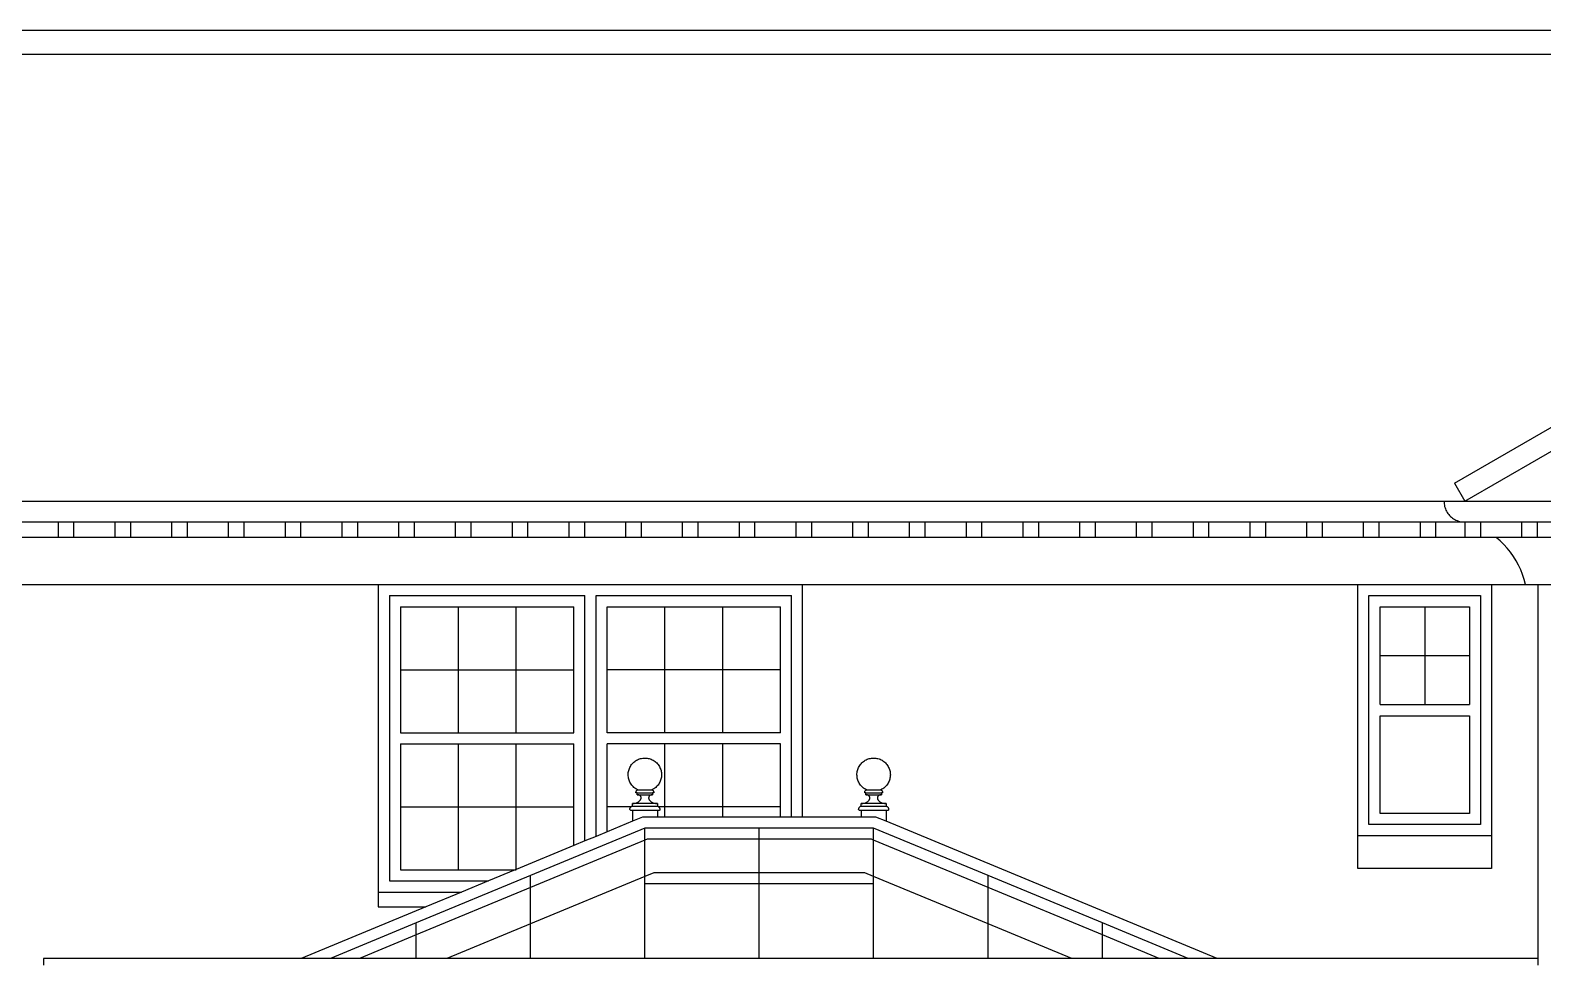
# Model space of a CAD drawing. Extents: x -71730 to 43516, y -8856 to 48457.
# Drawn here: x -818 to 5978, y 6372 to 10558 of the extents above; entities that cross this region are included whole.
import ezdxf

# ---------------------------------------------------------------- set-up
doc = ezdxf.new("R2010")
doc.units = 0
doc.header["$MEASUREMENT"] = 0
doc.layers.get('0').update_dxf_attribs({"linetype": 'CONTINUOUS'})

msp = doc.modelspace()

# ---------------------------------------------------------------- linework, layer by layer
at = {"color": 22}
for p, q in [((-1804.5, 10557.6), (9106.4, 10557.6)), ((-1804.5, 10449.9), (8919.8, 10449.9)), ((5580.8, 8522.1), (8919.8, 10449.9)), ((5627.5, 8441.3), (9012, 10395.4)), ((5580.8, 8522.1), (5627.5, 8441.3)), ((-5283.5, 8441.3), (5534.2, 8441.3)), ((5534.2, 8441.3), (5627.5, 8441.3)), ((5534.2, 8441.3), (5534.3, 8435.4)), ((5534.3, 8435.4), (5534.9, 8429.6)), ((5534.9, 8429.6), (5535.8, 8423.8)), ((5627.5, 8441.3), (9071.6, 8441.3)), ((5535.8, 8423.8), (5537.1, 8418.1)), ((5537.1, 8418.1), (5538.7, 8412.5)), ((5538.7, 8412.5), (5540.7, 8407)), ((5540.7, 8407), (5543, 8401.6)), ((5543, 8401.6), (5545.7, 8396.3)), ((5545.7, 8396.3), (5548.7, 8391.3)), ((5548.7, 8391.3), (5552, 8386.5)), ((5552, 8386.5), (5555.6, 8381.8)), ((5555.6, 8381.8), (5559.5, 8377.4)), ((5559.5, 8377.4), (5563.6, 8373.3)), ((5563.6, 8373.3), (5568, 8369.4)), ((5568, 8369.4), (5572.6, 8365.8)), ((5572.6, 8365.8), (5577.5, 8362.5)), ((5577.5, 8362.5), (5582.5, 8359.5)), ((5582.5, 8359.5), (5587.7, 8356.9)), ((-693.5, 8348), (-878.5, 8348)), ((-693.5, 8348), (-693.5, 8278)), ((-623.5, 8348), (-693.5, 8348)), ((-623.5, 8348), (-623.5, 8278)), ((-438.5, 8348), (-623.5, 8348)), ((-438.5, 8348), (-438.5, 8278)), ((-368.5, 8348), (-438.5, 8348)), ((-368.5, 8348), (-368.5, 8278)), ((-183.5, 8348), (-368.5, 8348)), ((-183.5, 8348), (-183.5, 8278)), ((-113.5, 8348), (-183.5, 8348)), ((-113.5, 8348), (-113.5, 8278)), ((71.5, 8348), (-113.5, 8348)), ((71.5, 8348), (71.5, 8278)), ((141.5, 8348), (71.5, 8348)), ((141.5, 8348), (141.5, 8278)), ((326.5, 8348), (141.5, 8348)), ((326.5, 8348), (326.5, 8278)), ((396.5, 8348), (326.5, 8348)), ((396.5, 8348), (396.5, 8278)), ((581.5, 8348), (396.5, 8348)), ((581.5, 8348), (581.5, 8278)), ((651.5, 8348), (581.5, 8348)), ((651.5, 8348), (651.5, 8278)), ((836.5, 8348), (651.5, 8348)), ((836.5, 8348), (836.5, 8278)), ((906.5, 8348), (836.5, 8348)), ((906.5, 8348), (906.5, 8278)), ((1091.5, 8348), (906.5, 8348)), ((1091.5, 8348), (1091.5, 8278)), ((1161.5, 8348), (1091.5, 8348)), ((1161.5, 8348), (1161.5, 8278)), ((1346.5, 8348), (1161.5, 8348)), ((1346.5, 8348), (1346.5, 8278)), ((1416.5, 8348), (1346.5, 8348)), ((1416.5, 8348), (1416.5, 8278)), ((1601.5, 8348), (1416.5, 8348)), ((1601.5, 8348), (1601.5, 8278)), ((1671.5, 8348), (1601.5, 8348)), ((1671.5, 8348), (1671.5, 8278)), ((1856.5, 8348), (1671.5, 8348)), ((1856.5, 8348), (1856.5, 8278)), ((1926.5, 8348), (1856.5, 8348)), ((1926.5, 8348), (1926.5, 8278)), ((2111.5, 8348), (1926.5, 8348)), ((2111.5, 8348), (2111.5, 8278)), ((2181.5, 8348), (2111.5, 8348)), ((2181.5, 8348), (2181.5, 8278)), ((2366.5, 8348), (2181.5, 8348)), ((2366.5, 8348), (2366.5, 8278)), ((2436.5, 8348), (2366.5, 8348)), ((2436.5, 8348), (2436.5, 8278)), ((2621.5, 8348), (2436.5, 8348)), ((2621.5, 8348), (2621.5, 8278)), ((2691.5, 8348), (2621.5, 8348)), ((2691.5, 8348), (2691.5, 8278)), ((2876.5, 8348), (2691.5, 8348)), ((2876.5, 8348), (2876.5, 8278)), ((2946.5, 8348), (2876.5, 8348)), ((2946.5, 8348), (2946.5, 8278)), ((3131.5, 8348), (2946.5, 8348)), ((3131.5, 8348), (3131.5, 8278)), ((3201.5, 8348), (3131.5, 8348)), ((3201.5, 8348), (3201.5, 8278)), ((3386.5, 8348), (3201.5, 8348)), ((3386.5, 8348), (3386.5, 8278)), ((3456.5, 8348), (3386.5, 8348)), ((3456.5, 8348), (3456.5, 8278)), ((3641.5, 8348), (3456.5, 8348)), ((3641.5, 8348), (3641.5, 8278)), ((3711.5, 8348), (3641.5, 8348)), ((3711.5, 8348), (3711.5, 8278)), ((3896.5, 8348), (3711.5, 8348)), ((3896.5, 8348), (3896.5, 8278)), ((3966.5, 8348), (3896.5, 8348)), ((3966.5, 8348), (3966.5, 8278)), ((4151.5, 8348), (3966.5, 8348)), ((4151.5, 8348), (4151.5, 8278)), ((4221.5, 8348), (4151.5, 8348)), ((4221.5, 8348), (4221.5, 8278)), ((4406.5, 8348), (4221.5, 8348)), ((4406.5, 8348), (4406.5, 8278)), ((4476.5, 8348), (4406.5, 8348)), ((4476.5, 8348), (4476.5, 8278)), ((4661.5, 8348), (4476.5, 8348)), ((4661.5, 8348), (4661.5, 8278)), ((4731.5, 8348), (4661.5, 8348)), ((4731.5, 8348), (4731.5, 8278)), ((4916.5, 8348), (4731.5, 8348)), ((4916.5, 8348), (4916.5, 8278)), ((4986.5, 8348), (4916.5, 8348)), ((4986.5, 8348), (4986.5, 8278)), ((5171.5, 8348), (4986.5, 8348)), ((5171.5, 8348), (5171.5, 8278)), ((5241.5, 8348), (5171.5, 8348)), ((5241.5, 8348), (5241.5, 8278)), ((5426.5, 8348), (5241.5, 8348)), ((5426.5, 8348), (5426.5, 8278)), ((5496.5, 8348), (5426.5, 8348)), ((5496.5, 8348), (5496.5, 8278)), ((5627.5, 8348), (5496.5, 8348)), ((5587.7, 8356.9), (5593.1, 8354.5)), ((5593.1, 8354.5), (5598.6, 8352.6)), ((5598.6, 8352.6), (5604.3, 8350.9)), ((5604.3, 8350.9), (5610, 8349.6)), ((5610, 8349.6), (5615.8, 8348.7)), ((5615.8, 8348.7), (5621.6, 8348.2)), ((5621.6, 8348.2), (5627.5, 8348)), ((5627.5, 8348), (5627.5, 8278)), ((5697.5, 8348), (5627.5, 8348)), ((5697.5, 8348), (5697.5, 8278)), ((5882.5, 8348), (5697.5, 8348)), ((5882.5, 8348), (5882.5, 8278)), ((5952.5, 8348), (5882.5, 8348)), ((5952.5, 8348), (5952.5, 8278)), ((6137.5, 8348), (5952.5, 8348)), ((-693.5, 8278), (-878.5, 8278)), ((-623.5, 8278), (-693.5, 8278)), ((-438.5, 8278), (-623.5, 8278)), ((-368.5, 8278), (-438.5, 8278)), ((-183.5, 8278), (-368.5, 8278)), ((-113.5, 8278), (-183.5, 8278)), ((71.5, 8278), (-113.5, 8278)), ((141.5, 8278), (71.5, 8278)), ((326.5, 8278), (141.5, 8278)), ((396.5, 8278), (326.5, 8278)), ((581.5, 8278), (396.5, 8278)), ((651.5, 8278), (581.5, 8278)), ((836.5, 8278), (651.5, 8278)), ((906.5, 8278), (836.5, 8278)), ((1091.5, 8278), (906.5, 8278)), ((1161.5, 8278), (1091.5, 8278)), ((1346.5, 8278), (1161.5, 8278)), ((1416.5, 8278), (1346.5, 8278)), ((1601.5, 8278), (1416.5, 8278)), ((1671.5, 8278), (1601.5, 8278)), ((1856.5, 8278), (1671.5, 8278)), ((1926.5, 8278), (1856.5, 8278)), ((2111.5, 8278), (1926.5, 8278)), ((2181.5, 8278), (2111.5, 8278)), ((2366.5, 8278), (2181.5, 8278)), ((2436.5, 8278), (2366.5, 8278)), ((2621.5, 8278), (2436.5, 8278)), ((2691.5, 8278), (2621.5, 8278)), ((2876.5, 8278), (2691.5, 8278)), ((2946.5, 8278), (2876.5, 8278)), ((3131.5, 8278), (2946.5, 8278)), ((3201.5, 8278), (3131.5, 8278)), ((3386.5, 8278), (3201.5, 8278)), ((3456.5, 8278), (3386.5, 8278)), ((3641.5, 8278), (3456.5, 8278)), ((3711.5, 8278), (3641.5, 8278)), ((3896.5, 8278), (3711.5, 8278)), ((3966.5, 8278), (3896.5, 8278)), ((4151.5, 8278), (3966.5, 8278)), ((4221.5, 8278), (4151.5, 8278)), ((4406.5, 8278), (4221.5, 8278)), ((4476.5, 8278), (4406.5, 8278)), ((4661.5, 8278), (4476.5, 8278)), ((4731.5, 8278), (4661.5, 8278)), ((4916.5, 8278), (4731.5, 8278)), ((4986.5, 8278), (4916.5, 8278)), ((5171.5, 8278), (4986.5, 8278)), ((5241.5, 8278), (5171.5, 8278)), ((5426.5, 8278), (5241.5, 8278)), ((5496.5, 8278), (5426.5, 8278)), ((5627.5, 8278), (5496.5, 8278)), ((5697.5, 8278), (5627.5, 8278)), ((5768.4, 8278), (5697.5, 8278)), ((5882.5, 8278), (5768.4, 8278)), ((5785.9, 8263.1), (5768.4, 8278)), ((5802.5, 8247.1), (5785.9, 8263.1)), ((5818, 8230.2), (5802.5, 8247.1)), ((5832.5, 8212.3), (5818, 8230.2)), ((5952.5, 8278), (5882.5, 8278)), ((6137.5, 8278), (5952.5, 8278)), ((5845.9, 8193.6), (5832.5, 8212.3)), ((5858.1, 8174.1), (5845.9, 8193.6)), ((5869, 8153.8), (5858.1, 8174.1)), ((5878.7, 8133), (5869, 8153.8)), ((5887.1, 8111.5), (5878.7, 8133)), ((5894.1, 8089.6), (5887.1, 8111.5)), ((5899.8, 8067.4), (5894.1, 8089.6)), ((-1604.2, 8067.4), (745.5, 8067.4)), ((745.5, 8067.4), (2652.4, 8067.4)), ((745.5, 8067.4), (745.5, 6685.4)), ((2652.4, 8067.4), (5147.1, 8067.4)), ((2652.4, 7022.5), (2652.4, 8067.4)), ((5147.1, 6938.4), (5147.1, 8067.4)), ((5147.1, 8067.4), (5748.3, 8067.4)), ((5748.3, 8067.4), (5899.8, 8067.4)), ((5748.3, 8067.4), (5748.3, 6938.4)), ((5899.8, 8067.4), (5955.4, 8067.4)), ((5955.4, 8067.4), (6859.9, 8067.4)), ((5955.4, 8067.4), (5955.4, 6387.2)), ((795.5, 8017.4), (795.5, 6735.4)), ((795.5, 8017.4), (1673.9, 8017.4)), ((845.5, 7967.4), (1105, 7967.4)), ((845.5, 7967.4), (845.5, 7684.4)), ((1105, 7967.4), (1364.5, 7967.4)), ((1105, 7967.4), (1105, 7684.4)), ((1364.5, 7684.4), (1364.5, 7967.4)), ((1364.5, 7967.4), (1623.9, 7967.4)), ((1623.9, 7684.4), (1623.9, 7967.4)), ((1673.9, 6915), (1673.9, 8017.4)), ((1723.9, 6935.7), (1723.9, 8017.4)), ((1723.9, 8017.4), (2602.4, 8017.4)), ((1773.9, 7684.4), (1773.9, 7967.4)), ((1773.9, 7967.4), (2033.4, 7967.4)), ((2033.4, 7967.4), (2292.9, 7967.4)), ((2033.4, 7684.4), (2033.4, 7967.4)), ((2292.9, 7967.4), (2552.4, 7967.4)), ((2292.9, 7967.4), (2292.9, 7684.4)), ((2552.4, 7684.4), (2552.4, 7967.4)), ((2602.4, 7022.5), (2602.4, 8017.4)), ((5197.1, 8017.4), (5698.3, 8017.4)), ((5197.1, 6988.4), (5197.1, 8017.4)), ((5247.1, 7747.6), (5247.1, 7967.4)), ((5247.1, 7967.4), (5447.7, 7967.4)), ((5447.7, 7967.4), (5648.3, 7967.4)), ((5447.7, 7967.4), (5447.7, 7747.6)), ((5648.3, 7967.4), (5648.3, 7747.6)), ((5698.3, 8017.4), (5698.3, 6988.4)), ((845.5, 7684.4), (845.5, 7401.4)), ((845.5, 7684.4), (1105, 7684.4)), ((1105, 7684.4), (1364.5, 7684.4)), ((1105, 7684.4), (1105, 7401.4)), ((1364.5, 7684.4), (1623.9, 7684.4)), ((1364.5, 7401.4), (1364.5, 7684.4)), ((1623.9, 7401.4), (1623.9, 7684.4)), ((2033.4, 7684.4), (1773.9, 7684.4)), ((1773.9, 7401.4), (1773.9, 7684.4)), ((2292.9, 7684.4), (2033.4, 7684.4)), ((2033.4, 7401.4), (2033.4, 7684.4)), ((2292.9, 7684.4), (2292.9, 7401.4)), ((2552.4, 7684.4), (2292.9, 7684.4)), ((2552.4, 7401.4), (2552.4, 7684.4)), ((5247.1, 7747.6), (5447.7, 7747.6)), ((5247.1, 7527.9), (5247.1, 7747.6)), ((5447.7, 7747.6), (5648.3, 7747.6)), ((5447.7, 7747.6), (5447.7, 7527.9)), ((5648.3, 7747.6), (5648.3, 7527.9)), ((5247.1, 7527.9), (5447.7, 7527.9)), ((5247.1, 7477.9), (5648.3, 7477.9)), ((5247.1, 7038.4), (5247.1, 7477.9)), ((5447.7, 7527.9), (5648.3, 7527.9)), ((5648.3, 7477.9), (5648.3, 7038.4)), ((845.5, 7401.4), (1105, 7401.4)), ((845.5, 7351.4), (1105, 7351.4)), ((845.5, 7351.4), (845.5, 7068.4)), ((1105, 7401.4), (1364.5, 7401.4)), ((1105, 7351.4), (1364.5, 7351.4)), ((1105, 7351.4), (1105, 7068.4)), ((1364.5, 7401.4), (1623.9, 7401.4)), ((1364.5, 7068.4), (1364.5, 7351.4)), ((1364.5, 7351.4), (1623.9, 7351.4)), ((1623.9, 7068.4), (1623.9, 7351.4)), ((2033.4, 7401.4), (1773.9, 7401.4)), ((1773.9, 7068.4), (1773.9, 7351.4)), ((2033.4, 7351.4), (1773.9, 7351.4)), ((2292.9, 7401.4), (2033.4, 7401.4)), ((2292.9, 7351.4), (2033.4, 7351.4)), ((2033.4, 7068.4), (2033.4, 7351.4)), ((2552.4, 7401.4), (2292.9, 7401.4)), ((2292.9, 7351.4), (2292.9, 7068.4)), ((2552.4, 7351.4), (2292.9, 7351.4)), ((2552.4, 7068.4), (2552.4, 7351.4)), ((2005.4, 7170.4), (2002.5, 7166.4)), ((845.5, 7068.4), (845.5, 6785.4)), ((845.5, 7068.4), (1105, 7068.4)), ((1105, 7068.4), (1364.5, 7068.4)), ((1105, 7068.4), (1105, 6785.4)), ((1364.5, 6786.8), (1364.5, 7068.4)), ((1364.5, 7068.4), (1623.9, 7068.4)), ((1623.9, 6894.3), (1623.9, 7068.4)), ((1773.9, 6956.4), (1773.9, 7068.4)), ((1881.4, 7068.4), (1773.9, 7068.4)), ((2033.4, 7068.4), (2005.3, 7068.4)), ((2292.9, 7068.4), (2033.4, 7068.4)), ((2033.4, 7022.5), (2033.4, 7068.4)), ((2292.9, 7068.4), (2292.9, 7022.5)), ((2552.4, 7068.4), (2292.9, 7068.4)), ((2552.4, 7022.5), (2552.4, 7068.4)), ((5648.3, 7038.4), (5247.1, 7038.4)), ((5147.1, 6791.7), (5147.1, 6938.4)), ((5748.3, 6938.4), (5147.1, 6938.4)), ((5698.3, 6988.4), (5197.1, 6988.4)), ((5748.3, 6938.4), (5748.3, 6791.7)), ((795.5, 6735.4), (1240.5, 6735.4)), ((845.5, 6785.4), (1105, 6785.4)), ((1105, 6785.4), (1361.2, 6785.4)), ((5748.3, 6791.7), (5147.1, 6791.7)), ((745.5, 6685.4), (745.5, 6618.8)), ((745.5, 6685.4), (1119.8, 6685.4))]:
    msp.add_line(p, q, dxfattribs=at)
at = {"color": 95}
for p, q in [((1893.8, 7268.8), (1897.6, 7271.9)), ((1897.6, 7271.9), (1901.6, 7274.8)), ((1901.6, 7274.8), (1905.7, 7277.4)), ((1905.7, 7277.4), (1910.1, 7279.7)), ((1910.1, 7279.7), (1914.6, 7281.8)), ((1914.6, 7281.8), (1919.2, 7283.5)), ((1919.2, 7283.5), (1923.9, 7284.9)), ((1923.9, 7284.9), (1928.7, 7286.1)), ((1928.7, 7286.1), (1933.5, 7286.9)), ((1933.5, 7286.9), (1938.4, 7287.4)), ((1938.4, 7287.4), (1943.4, 7287.5)), ((1943.4, 7287.5), (1948.3, 7287.4)), ((1948.3, 7287.4), (1953.2, 7286.9)), ((1953.2, 7286.9), (1958.1, 7286.1)), ((1958.1, 7286.1), (1962.9, 7284.9)), ((1962.9, 7284.9), (1967.6, 7283.5)), ((1967.6, 7283.5), (1972.2, 7281.8)), ((1972.2, 7281.8), (1976.7, 7279.7)), ((1976.7, 7279.7), (1981, 7277.4)), ((1981, 7277.4), (1985.2, 7274.8)), ((1985.2, 7274.8), (1989.2, 7271.9)), ((1989.2, 7271.9), (1993, 7268.8)), ((2921.8, 7268.8), (2925.6, 7271.9)), ((2925.6, 7271.9), (2929.6, 7274.8)), ((2929.6, 7274.8), (2933.7, 7277.4)), ((2933.7, 7277.4), (2938.1, 7279.7)), ((2938.1, 7279.7), (2942.6, 7281.8)), ((2942.6, 7281.8), (2947.2, 7283.5)), ((2947.2, 7283.5), (2951.9, 7284.9)), ((2951.9, 7284.9), (2956.7, 7286.1)), ((2956.7, 7286.1), (2961.5, 7286.9)), ((2961.5, 7286.9), (2966.4, 7287.4)), ((2966.4, 7287.4), (2971.4, 7287.5)), ((2971.4, 7287.5), (2976.3, 7287.4)), ((2976.3, 7287.4), (2981.2, 7286.9)), ((2981.2, 7286.9), (2986.1, 7286.1)), ((2986.1, 7286.1), (2990.9, 7284.9)), ((2990.9, 7284.9), (2995.6, 7283.5)), ((2995.6, 7283.5), (3000.2, 7281.8)), ((3000.2, 7281.8), (3004.7, 7279.7)), ((3004.7, 7279.7), (3009, 7277.4)), ((3009, 7277.4), (3013.2, 7274.8)), ((3013.2, 7274.8), (3017.2, 7271.9)), ((3017.2, 7271.9), (3021, 7268.8)), ((1868.4, 7212.1), (1868.5, 7217)), ((1868.6, 7207.2), (1868.4, 7212.1)), ((1868.5, 7217), (1869, 7221.9)), ((1869.1, 7202.3), (1868.6, 7207.2)), ((1869, 7221.9), (1869.7, 7226.8)), ((1869.7, 7226.8), (1870.8, 7231.6)), ((1870.8, 7231.6), (1872.2, 7236.3)), ((1872.2, 7236.3), (1874, 7240.9)), ((1874, 7240.9), (1876, 7245.4)), ((1876, 7245.4), (1878.3, 7249.8)), ((1878.3, 7249.8), (1880.9, 7254)), ((1880.9, 7254), (1883.7, 7258)), ((1883.7, 7258), (1886.8, 7261.8)), ((1886.8, 7261.8), (1890.2, 7265.4)), ((1890.2, 7265.4), (1893.8, 7268.8)), ((1993, 7268.8), (1996.6, 7265.4)), ((1996.6, 7265.4), (1999.9, 7261.8)), ((1999.9, 7261.8), (2003, 7258)), ((2003, 7258), (2005.9, 7254)), ((2005.9, 7254), (2008.5, 7249.8)), ((2008.5, 7249.8), (2010.8, 7245.4)), ((2010.8, 7245.4), (2012.8, 7240.9)), ((2012.8, 7240.9), (2014.5, 7236.3)), ((2014.5, 7236.3), (2015.9, 7231.6)), ((2015.9, 7231.6), (2017, 7226.8)), ((2017, 7226.8), (2017.8, 7221.9)), ((2018.2, 7207.2), (2017.7, 7202.3)), ((2017.8, 7221.9), (2018.2, 7217)), ((2018.2, 7217), (2018.4, 7212.1)), ((2018.4, 7212.1), (2018.2, 7207.2)), ((2896.4, 7212.1), (2896.5, 7217)), ((2896.6, 7207.2), (2896.4, 7212.1)), ((2896.5, 7217), (2897, 7221.9)), ((2897.1, 7202.3), (2896.6, 7207.2)), ((2897, 7221.9), (2897.7, 7226.8)), ((2897.7, 7226.8), (2898.8, 7231.6)), ((2898.8, 7231.6), (2900.2, 7236.3)), ((2900.2, 7236.3), (2902, 7240.9)), ((2902, 7240.9), (2904, 7245.4)), ((2904, 7245.4), (2906.3, 7249.8)), ((2906.3, 7249.8), (2908.9, 7254)), ((2908.9, 7254), (2911.7, 7258)), ((2911.7, 7258), (2914.8, 7261.8)), ((2914.8, 7261.8), (2918.2, 7265.4)), ((2918.2, 7265.4), (2921.8, 7268.8)), ((3021, 7268.8), (3024.6, 7265.4)), ((3024.6, 7265.4), (3027.9, 7261.8)), ((3027.9, 7261.8), (3031, 7258)), ((3031, 7258), (3033.9, 7254)), ((3033.9, 7254), (3036.5, 7249.8)), ((3036.5, 7249.8), (3038.8, 7245.4)), ((3038.8, 7245.4), (3040.8, 7240.9)), ((3040.8, 7240.9), (3042.5, 7236.3)), ((3042.5, 7236.3), (3043.9, 7231.6)), ((3043.9, 7231.6), (3045, 7226.8)), ((3045, 7226.8), (3045.8, 7221.9)), ((3046.2, 7207.2), (3045.7, 7202.3)), ((3045.8, 7221.9), (3046.2, 7217)), ((3046.2, 7217), (3046.4, 7212.1)), ((3046.4, 7212.1), (3046.2, 7207.2)), ((1869.9, 7197.4), (1869.1, 7202.3)), ((1871.1, 7192.6), (1869.9, 7197.4)), ((1872.5, 7187.9), (1871.1, 7192.6)), ((1874.3, 7183.3), (1872.5, 7187.9)), ((1876.4, 7178.8), (1874.3, 7183.3)), ((1878.7, 7174.5), (1876.4, 7178.8)), ((1881.3, 7170.4), (1878.7, 7174.5)), ((1884.2, 7166.4), (1881.3, 7170.4)), ((1887.4, 7162.6), (1884.2, 7166.4)), ((1890.8, 7159), (1887.4, 7162.6)), ((1894.4, 7155.7), (1890.8, 7159)), ((1898.3, 7152.6), (1894.4, 7155.7)), ((1902.3, 7149.8), (1898.3, 7152.6)), ((1906.5, 7147.2), (1902.3, 7149.8)), ((1903.6, 7135.2), (1903.8, 7136.2)), ((1903.8, 7136.2), (1904.1, 7137.1)), ((1904.1, 7137.1), (1904.5, 7138)), ((1904.5, 7138), (1904.9, 7138.8)), ((1904.9, 7138.8), (1905.4, 7139.7)), ((1905.4, 7139.7), (1905.9, 7140.5)), ((1905.9, 7140.5), (1906.5, 7141.3)), ((1910.9, 7144.9), (1906.5, 7147.2)), ((1906.5, 7141.3), (1907.1, 7142)), ((1907.1, 7142), (1907.8, 7142.7)), ((1907.8, 7142.7), (1908.5, 7143.3)), ((1908.5, 7143.3), (1909.2, 7143.9)), ((1909.2, 7143.9), (1910, 7144.4)), ((1910, 7144.4), (1910.9, 7144.9)), ((1910.9, 7144.9), (1975.9, 7144.9)), ((1980.2, 7147.2), (1975.9, 7144.9)), ((1975.9, 7144.9), (1976.7, 7144.4)), ((1976.7, 7144.4), (1977.5, 7143.9)), ((1977.5, 7143.9), (1978.3, 7143.3)), ((1978.3, 7143.3), (1979, 7142.7)), ((1979, 7142.7), (1979.7, 7142)), ((1979.7, 7142), (1980.3, 7141.3)), ((1984.4, 7149.8), (1980.2, 7147.2)), ((1980.3, 7141.3), (1980.9, 7140.5)), ((1980.9, 7140.5), (1981.4, 7139.7)), ((1981.4, 7139.7), (1981.8, 7138.8)), ((1981.8, 7138.8), (1982.3, 7138)), ((1982.3, 7138), (1982.6, 7137.1)), ((1982.6, 7137.1), (1982.9, 7136.2)), ((1982.9, 7136.2), (1983.1, 7135.2)), ((1988.5, 7152.6), (1984.4, 7149.8)), ((1992.3, 7155.7), (1988.5, 7152.6)), ((1995.9, 7159), (1992.3, 7155.7)), ((1999.3, 7162.6), (1995.9, 7159)), ((2002.5, 7166.4), (1999.3, 7162.6)), ((2008, 7174.5), (2005.4, 7170.4)), ((2010.4, 7178.8), (2008, 7174.5)), ((2012.4, 7183.3), (2010.4, 7178.8)), ((2014.2, 7187.9), (2012.4, 7183.3)), ((2015.7, 7192.6), (2014.2, 7187.9)), ((2016.8, 7197.4), (2015.7, 7192.6)), ((2017.7, 7202.3), (2016.8, 7197.4)), ((2897.9, 7197.4), (2897.1, 7202.3)), ((2899.1, 7192.6), (2897.9, 7197.4)), ((2900.5, 7187.9), (2899.1, 7192.6)), ((2902.3, 7183.3), (2900.5, 7187.9)), ((2904.4, 7178.8), (2902.3, 7183.3)), ((2906.7, 7174.5), (2904.4, 7178.8)), ((2909.3, 7170.4), (2906.7, 7174.5)), ((2912.2, 7166.4), (2909.3, 7170.4)), ((2915.4, 7162.6), (2912.2, 7166.4)), ((2918.8, 7159), (2915.4, 7162.6)), ((2922.4, 7155.7), (2918.8, 7159)), ((2926.3, 7152.6), (2922.4, 7155.7)), ((2930.3, 7149.8), (2926.3, 7152.6)), ((2934.5, 7147.2), (2930.3, 7149.8)), ((2931.6, 7135.2), (2931.8, 7136.2)), ((2931.8, 7136.2), (2932.1, 7137.1)), ((2932.1, 7137.1), (2932.5, 7138)), ((2932.5, 7138), (2932.9, 7138.8)), ((2932.9, 7138.8), (2933.4, 7139.7)), ((2933.4, 7139.7), (2933.9, 7140.5)), ((2933.9, 7140.5), (2934.5, 7141.3)), ((2938.9, 7144.9), (2934.5, 7147.2)), ((2934.5, 7141.3), (2935.1, 7142)), ((2935.1, 7142), (2935.8, 7142.7)), ((2935.8, 7142.7), (2936.5, 7143.3)), ((2936.5, 7143.3), (2937.2, 7143.9)), ((2937.2, 7143.9), (2938, 7144.4)), ((2938, 7144.4), (2938.9, 7144.9)), ((2938.9, 7144.9), (3003.9, 7144.9)), ((3008.2, 7147.2), (3003.9, 7144.9)), ((3003.9, 7144.9), (3004.7, 7144.4)), ((3004.7, 7144.4), (3005.5, 7143.9)), ((3005.5, 7143.9), (3006.3, 7143.3)), ((3006.3, 7143.3), (3007, 7142.7)), ((3007, 7142.7), (3007.7, 7142)), ((3007.7, 7142), (3008.3, 7141.3)), ((3012.4, 7149.8), (3008.2, 7147.2)), ((3008.3, 7141.3), (3008.9, 7140.5)), ((3008.9, 7140.5), (3009.4, 7139.7)), ((3009.4, 7139.7), (3009.8, 7138.8)), ((3009.8, 7138.8), (3010.3, 7138)), ((3010.3, 7138), (3010.6, 7137.1)), ((3010.6, 7137.1), (3010.9, 7136.2)), ((3010.9, 7136.2), (3011.1, 7135.2)), ((3016.5, 7152.6), (3012.4, 7149.8)), ((3020.3, 7155.7), (3016.5, 7152.6)), ((3023.9, 7159), (3020.3, 7155.7)), ((3027.3, 7162.6), (3023.9, 7159)), ((3030.5, 7166.4), (3027.3, 7162.6)), ((3033.4, 7170.4), (3030.5, 7166.4)), ((3036, 7174.5), (3033.4, 7170.4)), ((3038.4, 7178.8), (3036, 7174.5)), ((3040.4, 7183.3), (3038.4, 7178.8)), ((3042.2, 7187.9), (3040.4, 7183.3)), ((3043.7, 7192.6), (3042.2, 7187.9)), ((3044.8, 7197.4), (3043.7, 7192.6)), ((3045.7, 7202.3), (3044.8, 7197.4)), ((1880.8, 7067.9), (1881.4, 7068.4)), ((1881.4, 7068.4), (1881.6, 7068.6)), ((1881.6, 7068.6), (1882.5, 7069.3)), ((1882.5, 7069.3), (1883.4, 7070)), ((1883.4, 7070), (1884.3, 7070.6)), ((1884.3, 7070.6), (1885.3, 7071.1)), ((1885.3, 7071.1), (1886.3, 7071.5)), ((1886.3, 7071.5), (1887.4, 7071.9)), ((1887.4, 7082.9), (1891.3, 7083.1)), ((1999.4, 7082.9), (1887.4, 7082.9)), ((1887.4, 7071.9), (1887.4, 7082.9)), ((1887.4, 7071.9), (1999.4, 7071.9)), ((1891.3, 7083.1), (1895.2, 7083.5)), ((1895.2, 7083.5), (1899.1, 7084.1)), ((1899.1, 7084.1), (1902.9, 7085)), ((1902.9, 7085), (1906.1, 7086)), ((1903.3, 7133.3), (1903.4, 7134.3)), ((1903.3, 7132.4), (1903.3, 7133.3)), ((1903.3, 7131.4), (1903.3, 7132.4)), ((1903.8, 7130.9), (1903.3, 7131.4)), ((1903.4, 7134.3), (1903.6, 7135.2)), ((1908.9, 7130.9), (1903.8, 7130.9)), ((1906.1, 7086), (1909.1, 7087.3)), ((1908.9, 7130.9), (1977.9, 7130.9)), ((1908.9, 7122.9), (1908.9, 7130.9)), ((1908.9, 7122.9), (1977.9, 7122.9)), ((1910.6, 7122.9), (1908.9, 7122.9)), ((1909.1, 7087.3), (1912.1, 7088.8)), ((1912.3, 7122.6), (1910.6, 7122.9)), ((1912.1, 7088.8), (1914.9, 7090.5)), ((1914.1, 7122.3), (1912.3, 7122.6)), ((1915.7, 7121.8), (1914.1, 7122.3)), ((1914.9, 7090.5), (1916.7, 7091.8)), ((1916.9, 7121.4), (1915.7, 7121.8)), ((1916.7, 7091.8), (1918.3, 7093.1)), ((1918.1, 7120.9), (1916.9, 7121.4)), ((1919.2, 7120.3), (1918.1, 7120.9)), ((1918.3, 7093.1), (1919.8, 7094.6)), ((1920.2, 7119.6), (1919.2, 7120.3)), ((1919.8, 7094.6), (1921.2, 7096.2)), ((1921.2, 7118.8), (1920.2, 7119.6)), ((1922, 7118.2), (1921.2, 7118.8)), ((1921.2, 7096.2), (1922.5, 7097.8)), ((1922.7, 7117.4), (1922, 7118.2)), ((1922.5, 7097.8), (1923.7, 7099.6)), ((1923.4, 7116.7), (1922.7, 7117.4)), ((1924, 7115.9), (1923.4, 7116.7)), ((1923.7, 7099.6), (1924.3, 7100.6)), ((1924.6, 7115), (1924, 7115.9)), ((1924.3, 7100.6), (1924.9, 7101.8)), ((1925.1, 7114.1), (1924.6, 7115)), ((1924.9, 7101.8), (1925.3, 7102.9)), ((1925.4, 7113.4), (1925.1, 7114.1)), ((1925.3, 7102.9), (1925.7, 7104.1)), ((1925.7, 7112.7), (1925.4, 7113.4)), ((1926, 7112), (1925.7, 7112.7)), ((1925.7, 7104.1), (1926, 7105.3)), ((1926.1, 7111.2), (1926, 7112)), ((1926, 7105.3), (1926.2, 7106.5)), ((1926.3, 7110.5), (1926.1, 7111.2)), ((1926.2, 7106.5), (1926.3, 7107.7)), ((1926.3, 7109.7), (1926.3, 7110.5)), ((1926.4, 7108.9), (1926.3, 7109.7)), ((1926.3, 7107.7), (1926.4, 7108.9)), ((1960.5, 7110.5), (1960.4, 7109.7)), ((1960.4, 7109.7), (1960.4, 7108.9)), ((1960.4, 7108.9), (1960.4, 7107.7)), ((1960.4, 7107.7), (1960.5, 7106.5)), ((1960.6, 7111.2), (1960.5, 7110.5)), ((1960.5, 7106.5), (1960.8, 7105.3)), ((1960.8, 7112), (1960.6, 7111.2)), ((1961, 7112.7), (1960.8, 7112)), ((1960.8, 7105.3), (1961, 7104.1)), ((1961.3, 7113.4), (1961, 7112.7)), ((1961, 7104.1), (1961.4, 7102.9)), ((1961.6, 7114.1), (1961.3, 7113.4)), ((1961.4, 7102.9), (1961.9, 7101.8)), ((1962.1, 7115), (1961.6, 7114.1)), ((1961.9, 7101.8), (1962.4, 7100.6)), ((1962.7, 7115.9), (1962.1, 7115)), ((1962.4, 7100.6), (1963, 7099.6)), ((1963.3, 7116.7), (1962.7, 7115.9)), ((1963, 7099.6), (1964.2, 7097.8)), ((1964, 7117.4), (1963.3, 7116.7)), ((1964.7, 7118.2), (1964, 7117.4)), ((1964.2, 7097.8), (1965.5, 7096.2)), ((1965.5, 7118.8), (1964.7, 7118.2)), ((1966.5, 7119.6), (1965.5, 7118.8)), ((1965.5, 7096.2), (1966.9, 7094.6)), ((1967.6, 7120.3), (1966.5, 7119.6)), ((1966.9, 7094.6), (1968.5, 7093.1)), ((1968.7, 7120.9), (1967.6, 7120.3)), ((1968.5, 7093.1), (1970.1, 7091.8)), ((1969.8, 7121.4), (1968.7, 7120.9)), ((1971, 7121.8), (1969.8, 7121.4)), ((1970.1, 7091.8), (1971.8, 7090.5)), ((1972.7, 7122.3), (1971, 7121.8)), ((1971.8, 7090.5), (1974.6, 7088.8)), ((1974.4, 7122.6), (1972.7, 7122.3)), ((1976.1, 7122.9), (1974.4, 7122.6)), ((1974.6, 7088.8), (1977.6, 7087.3)), ((1977.9, 7122.9), (1976.1, 7122.9)), ((1977.6, 7087.3), (1980.7, 7086)), ((1982.9, 7130.9), (1977.9, 7130.9)), ((1977.9, 7130.9), (1977.9, 7122.9)), ((1980.7, 7086), (1983.9, 7085)), ((1983.4, 7131.4), (1982.9, 7130.9)), ((1983.1, 7135.2), (1983.3, 7134.3)), ((1983.3, 7134.3), (1983.4, 7133.3)), ((1983.4, 7133.3), (1983.4, 7132.4)), ((1983.4, 7132.4), (1983.4, 7131.4)), ((1983.9, 7085), (1987.7, 7084.1)), ((1987.7, 7084.1), (1991.5, 7083.5)), ((1991.5, 7083.5), (1995.4, 7083.1)), ((1995.4, 7083.1), (1999.4, 7082.9)), ((1999.4, 7082.9), (1999.4, 7071.9)), ((1999.4, 7071.9), (2000.4, 7071.5)), ((2000.4, 7071.5), (2001.4, 7071.1)), ((2001.4, 7071.1), (2002.4, 7070.6)), ((2002.4, 7070.6), (2003.3, 7070)), ((2003.3, 7070), (2004.2, 7069.3)), ((2004.2, 7069.3), (2005.1, 7068.6)), ((2005.1, 7068.6), (2005.3, 7068.4)), ((2005.3, 7068.4), (2005.9, 7067.9)), ((2908.8, 7067.9), (2909.6, 7068.6)), ((2909.6, 7068.6), (2910.5, 7069.3)), ((2910.5, 7069.3), (2911.4, 7070)), ((2911.4, 7070), (2912.3, 7070.6)), ((2912.3, 7070.6), (2913.3, 7071.1)), ((2913.3, 7071.1), (2914.3, 7071.5)), ((2914.3, 7071.5), (2915.4, 7071.9)), ((2915.4, 7082.9), (2919.3, 7083.1)), ((2915.4, 7071.9), (2915.4, 7082.9)), ((3027.4, 7082.9), (2915.4, 7082.9)), ((2915.4, 7071.9), (3027.4, 7071.9)), ((2919.3, 7083.1), (2923.2, 7083.5)), ((2923.2, 7083.5), (2927.1, 7084.1)), ((2927.1, 7084.1), (2930.9, 7085)), ((2930.9, 7085), (2934.1, 7086)), ((2931.3, 7133.3), (2931.4, 7134.3)), ((2931.3, 7132.4), (2931.3, 7133.3)), ((2931.3, 7131.4), (2931.3, 7132.4)), ((2931.8, 7130.9), (2931.3, 7131.4)), ((2931.4, 7134.3), (2931.6, 7135.2)), ((2936.9, 7130.9), (2931.8, 7130.9)), ((2934.1, 7086), (2937.1, 7087.3)), ((2936.9, 7122.9), (2936.9, 7130.9)), ((2936.9, 7130.9), (3005.9, 7130.9)), ((2936.9, 7122.9), (3005.9, 7122.9)), ((2938.6, 7122.9), (2936.9, 7122.9)), ((2937.1, 7087.3), (2940.1, 7088.8)), ((2940.3, 7122.6), (2938.6, 7122.9)), ((2940.1, 7088.8), (2942.9, 7090.5)), ((2942.1, 7122.3), (2940.3, 7122.6)), ((2943.7, 7121.8), (2942.1, 7122.3)), ((2942.9, 7090.5), (2944.7, 7091.8)), ((2944.9, 7121.4), (2943.7, 7121.8)), ((2944.7, 7091.8), (2946.3, 7093.1)), ((2946.1, 7120.9), (2944.9, 7121.4)), ((2947.2, 7120.3), (2946.1, 7120.9)), ((2946.3, 7093.1), (2947.8, 7094.6)), ((2948.2, 7119.6), (2947.2, 7120.3)), ((2947.8, 7094.6), (2949.2, 7096.2)), ((2949.2, 7118.8), (2948.2, 7119.6)), ((2950, 7118.2), (2949.2, 7118.8)), ((2949.2, 7096.2), (2950.5, 7097.8)), ((2950.7, 7117.4), (2950, 7118.2)), ((2950.5, 7097.8), (2951.7, 7099.6)), ((2951.4, 7116.7), (2950.7, 7117.4)), ((2952, 7115.9), (2951.4, 7116.7)), ((2951.7, 7099.6), (2952.3, 7100.6)), ((2952.6, 7115), (2952, 7115.9)), ((2952.3, 7100.6), (2952.9, 7101.8)), ((2953.1, 7114.1), (2952.6, 7115)), ((2952.9, 7101.8), (2953.3, 7102.9)), ((2953.4, 7113.4), (2953.1, 7114.1)), ((2953.3, 7102.9), (2953.7, 7104.1)), ((2953.7, 7112.7), (2953.4, 7113.4)), ((2954, 7112), (2953.7, 7112.7)), ((2953.7, 7104.1), (2954, 7105.3)), ((2954.1, 7111.2), (2954, 7112)), ((2954, 7105.3), (2954.2, 7106.5)), ((2954.3, 7110.5), (2954.1, 7111.2)), ((2954.2, 7106.5), (2954.3, 7107.7)), ((2954.3, 7109.7), (2954.3, 7110.5)), ((2954.4, 7108.9), (2954.3, 7109.7)), ((2954.3, 7107.7), (2954.4, 7108.9)), ((2988.5, 7110.5), (2988.4, 7109.7)), ((2988.4, 7109.7), (2988.4, 7108.9)), ((2988.4, 7108.9), (2988.4, 7107.7)), ((2988.4, 7107.7), (2988.5, 7106.5)), ((2988.6, 7111.2), (2988.5, 7110.5)), ((2988.5, 7106.5), (2988.8, 7105.3)), ((2988.8, 7112), (2988.6, 7111.2)), ((2989, 7112.7), (2988.8, 7112)), ((2988.8, 7105.3), (2989, 7104.1)), ((2989.3, 7113.4), (2989, 7112.7)), ((2989, 7104.1), (2989.4, 7102.9)), ((2989.6, 7114.1), (2989.3, 7113.4)), ((2989.4, 7102.9), (2989.9, 7101.8)), ((2990.1, 7115), (2989.6, 7114.1)), ((2989.9, 7101.8), (2990.4, 7100.6)), ((2990.7, 7115.9), (2990.1, 7115)), ((2990.4, 7100.6), (2991, 7099.6)), ((2991.3, 7116.7), (2990.7, 7115.9)), ((2991, 7099.6), (2992.2, 7097.8)), ((2992, 7117.4), (2991.3, 7116.7)), ((2992.7, 7118.2), (2992, 7117.4)), ((2992.2, 7097.8), (2993.5, 7096.2)), ((2993.5, 7118.8), (2992.7, 7118.2)), ((2994.5, 7119.6), (2993.5, 7118.8)), ((2993.5, 7096.2), (2994.9, 7094.6)), ((2995.6, 7120.3), (2994.5, 7119.6)), ((2994.9, 7094.6), (2996.5, 7093.1)), ((2996.7, 7120.9), (2995.6, 7120.3)), ((2996.5, 7093.1), (2998.1, 7091.8)), ((2997.8, 7121.4), (2996.7, 7120.9)), ((2999, 7121.8), (2997.8, 7121.4)), ((2998.1, 7091.8), (2999.8, 7090.5)), ((3000.7, 7122.3), (2999, 7121.8)), ((2999.8, 7090.5), (3002.6, 7088.8)), ((3002.4, 7122.6), (3000.7, 7122.3)), ((3004.1, 7122.9), (3002.4, 7122.6)), ((3002.6, 7088.8), (3005.6, 7087.3)), ((3005.9, 7122.9), (3004.1, 7122.9)), ((3005.6, 7087.3), (3008.7, 7086)), ((3005.9, 7130.9), (3005.9, 7122.9)), ((3010.9, 7130.9), (3005.9, 7130.9)), ((3008.7, 7086), (3011.9, 7085)), ((3011.4, 7131.4), (3010.9, 7130.9)), ((3011.1, 7135.2), (3011.3, 7134.3)), ((3011.3, 7134.3), (3011.4, 7133.3)), ((3011.4, 7133.3), (3011.4, 7132.4)), ((3011.4, 7132.4), (3011.4, 7131.4)), ((3011.9, 7085), (3015.7, 7084.1)), ((3015.7, 7084.1), (3019.5, 7083.5)), ((3019.5, 7083.5), (3023.4, 7083.1)), ((3023.4, 7083.1), (3027.4, 7082.9)), ((3027.4, 7082.9), (3027.4, 7071.9)), ((3027.4, 7071.9), (3028.4, 7071.5)), ((3028.4, 7071.5), (3029.4, 7071.1)), ((3029.4, 7071.1), (3030.4, 7070.6)), ((3030.4, 7070.6), (3031.3, 7070)), ((3031.3, 7070), (3032.2, 7069.3)), ((3032.2, 7069.3), (3033.1, 7068.6)), ((3033.1, 7068.6), (3033.9, 7067.9)), ((1887.4, 7003.4), (1773.9, 6956.4)), ((1875.9, 7057), (1876, 7058.1)), ((1875.9, 7055.9), (1875.9, 7057)), ((1879.9, 7051.9), (1875.9, 7055.9)), ((1876, 7058.1), (1876.2, 7059.2)), ((1876.2, 7059.2), (1876.4, 7060.3)), ((1876.4, 7060.3), (1876.8, 7061.4)), ((1876.8, 7061.4), (1877.2, 7062.4)), ((1877.2, 7062.4), (1877.6, 7063.4)), ((1877.6, 7063.4), (1878.1, 7064.4)), ((1878.1, 7064.4), (1878.7, 7065.3)), ((1878.7, 7065.3), (1879.4, 7066.2)), ((1879.4, 7066.2), (1880.1, 7067.1)), ((1887.4, 7051.9), (1879.9, 7051.9)), ((1880.1, 7067.1), (1880.8, 7067.9)), ((1999.4, 7051.9), (1887.4, 7051.9)), ((1887.4, 7051.9), (1887.4, 7003.4)), ((1933.4, 7022.5), (1887.4, 7003.4)), ((1999.4, 7022.5), (1933.4, 7022.5)), ((1999.4, 7051.9), (1999.4, 7022.5)), ((2006.9, 7051.9), (1999.4, 7051.9)), ((2033.4, 7022.5), (1999.4, 7022.5)), ((2005.9, 7067.9), (2006.7, 7067.1)), ((2006.7, 7067.1), (2007.4, 7066.2)), ((2007.1, 7051.9), (2006.9, 7051.9)), ((2007.4, 7052), (2007.1, 7051.9)), ((2007.4, 7066.2), (2008, 7065.3)), ((2007.7, 7052), (2007.4, 7052)), ((2007.9, 7052.1), (2007.7, 7052)), ((2008.2, 7052.2), (2007.9, 7052.1)), ((2008, 7065.3), (2008.6, 7064.4)), ((2008.5, 7052.3), (2008.2, 7052.2)), ((2008.7, 7052.4), (2008.5, 7052.3)), ((2008.6, 7064.4), (2009.1, 7063.4)), ((2008.9, 7052.5), (2008.7, 7052.4)), ((2009.2, 7052.7), (2008.9, 7052.5)), ((2009.1, 7063.4), (2009.6, 7062.4)), ((2009.4, 7052.8), (2009.2, 7052.7)), ((2009.6, 7053), (2009.4, 7052.8)), ((2009.6, 7062.4), (2010, 7061.4)), ((2009.8, 7053.2), (2009.6, 7053)), ((2010, 7053.4), (2009.8, 7053.2)), ((2010, 7061.4), (2010.3, 7060.3)), ((2010.1, 7053.6), (2010, 7053.4)), ((2010.3, 7053.8), (2010.1, 7053.6)), ((2010.3, 7060.3), (2010.5, 7059.2)), ((2010.4, 7054.1), (2010.3, 7053.8)), ((2010.5, 7054.3), (2010.4, 7054.1)), ((2010.5, 7059.2), (2010.7, 7058.1)), ((2010.6, 7054.6), (2010.5, 7054.3)), ((2010.7, 7054.8), (2010.6, 7054.6)), ((2010.7, 7058.1), (2010.8, 7057)), ((2010.8, 7055.1), (2010.7, 7054.8)), ((2010.8, 7057), (2010.9, 7055.9)), ((2010.9, 7055.7), (2010.8, 7055.4)), ((2010.8, 7055.4), (2010.8, 7055.1)), ((2010.9, 7055.9), (2010.9, 7055.7)), ((2292.9, 7022.5), (2033.4, 7022.5)), ((2552.4, 7022.5), (2292.9, 7022.5)), ((2602.4, 7022.5), (2552.4, 7022.5)), ((2652.4, 7022.5), (2602.4, 7022.5)), ((2915.4, 7022.5), (2652.4, 7022.5)), ((2903.9, 7057), (2904, 7058.1)), ((2903.9, 7055.9), (2903.9, 7057)), ((2907.9, 7051.9), (2903.9, 7055.9)), ((2904, 7058.1), (2904.2, 7059.2)), ((2904.2, 7059.2), (2904.4, 7060.3)), ((2904.4, 7060.3), (2904.8, 7061.4)), ((2904.8, 7061.4), (2905.2, 7062.4)), ((2905.2, 7062.4), (2905.6, 7063.4)), ((2905.6, 7063.4), (2906.1, 7064.4)), ((2906.1, 7064.4), (2906.7, 7065.3)), ((2906.7, 7065.3), (2907.4, 7066.2)), ((2907.4, 7066.2), (2908.1, 7067.1)), ((2915.4, 7051.9), (2907.9, 7051.9)), ((2908.1, 7067.1), (2908.8, 7067.9)), ((3027.4, 7051.9), (2915.4, 7051.9)), ((2915.4, 7051.9), (2915.4, 7022.5)), ((2981.3, 7022.5), (2915.4, 7022.5)), ((3027.4, 7003.4), (2981.3, 7022.5)), ((3034.9, 7051.9), (3027.4, 7051.9)), ((3027.4, 7051.9), (3027.4, 7003.4)), ((4515, 6387.2), (3027.4, 7003.4)), ((3033.9, 7067.9), (3034.7, 7067.1)), ((3034.7, 7067.1), (3035.4, 7066.2)), ((3035.1, 7051.9), (3034.9, 7051.9)), ((3035.4, 7052), (3035.1, 7051.9)), ((3035.4, 7066.2), (3036, 7065.3)), ((3035.7, 7052), (3035.4, 7052)), ((3035.9, 7052.1), (3035.7, 7052)), ((3036.2, 7052.2), (3035.9, 7052.1)), ((3036, 7065.3), (3036.6, 7064.4)), ((3036.5, 7052.3), (3036.2, 7052.2)), ((3036.7, 7052.4), (3036.5, 7052.3)), ((3036.6, 7064.4), (3037.1, 7063.4)), ((3036.9, 7052.5), (3036.7, 7052.4)), ((3037.2, 7052.7), (3036.9, 7052.5)), ((3037.1, 7063.4), (3037.6, 7062.4)), ((3037.4, 7052.8), (3037.2, 7052.7)), ((3037.6, 7053), (3037.4, 7052.8)), ((3037.6, 7062.4), (3038, 7061.4)), ((3037.8, 7053.2), (3037.6, 7053)), ((3038, 7053.4), (3037.8, 7053.2)), ((3038, 7061.4), (3038.3, 7060.3)), ((3038.1, 7053.6), (3038, 7053.4)), ((3038.3, 7053.8), (3038.1, 7053.6)), ((3038.3, 7060.3), (3038.5, 7059.2)), ((3038.4, 7054.1), (3038.3, 7053.8)), ((3038.5, 7054.3), (3038.4, 7054.1)), ((3038.5, 7059.2), (3038.7, 7058.1)), ((3038.6, 7054.6), (3038.5, 7054.3)), ((3038.7, 7054.8), (3038.6, 7054.6)), ((3038.7, 7058.1), (3038.8, 7057)), ((3038.8, 7055.1), (3038.7, 7054.8)), ((3038.8, 7057), (3038.9, 7055.9)), ((3038.9, 7055.7), (3038.8, 7055.4)), ((3038.8, 7055.4), (3038.8, 7055.1)), ((3038.9, 7055.9), (3038.9, 7055.7)), ((1943.4, 6972.5), (1429.4, 6759.6)), ((1723.9, 6935.7), (1673.9, 6915)), ((1773.9, 6956.4), (1723.9, 6935.7)), ((1943.4, 6918.3), (1943.4, 6972.5)), ((2457.4, 6972.5), (1943.4, 6972.5)), ((2457.4, 6922.5), (2457.4, 6972.5)), ((2971.4, 6972.5), (2457.4, 6972.5)), ((2971.4, 6918.3), (2971.4, 6972.5)), ((3485.4, 6759.6), (2971.4, 6972.5)), ((1623.9, 6894.3), (1364.5, 6786.8)), ((1943.4, 6918.3), (1429.4, 6705.4)), ((1673.9, 6915), (1623.9, 6894.3)), ((1953.3, 6922.5), (1943.4, 6918.3)), ((1943.4, 6756), (1943.4, 6918.3)), ((2457.4, 6922.5), (1953.3, 6922.5)), ((2961.4, 6922.5), (2457.4, 6922.5)), ((2457.4, 6772.5), (2457.4, 6922.5)), ((2971.4, 6918.3), (2961.4, 6922.5)), ((2971.4, 6756), (2971.4, 6918.3)), ((3485.4, 6705.4), (2971.4, 6918.3)), ((1429.4, 6759.6), (915.4, 6546.7)), ((1240.5, 6735.4), (1119.8, 6685.4)), ((1361.2, 6785.4), (1240.5, 6735.4)), ((1364.5, 6786.8), (1361.2, 6785.4)), ((1361.2, 6785.4), (1364.5, 6785.4)), ((1364.5, 6785.4), (1364.5, 6786.8)), ((1429.4, 6705.4), (1429.4, 6759.6)), ((1943.4, 6756), (1429.4, 6543.1)), ((1983.2, 6772.5), (1943.4, 6756)), ((1943.4, 6722.5), (1943.4, 6756)), ((2457.4, 6772.5), (1983.2, 6772.5)), ((2457.4, 6722.5), (2457.4, 6772.5)), ((2931.6, 6772.5), (2457.4, 6772.5)), ((2971.4, 6756), (2931.6, 6772.5)), ((3485.4, 6543.1), (2971.4, 6756)), ((2971.4, 6722.5), (2971.4, 6756)), ((3999.4, 6546.7), (3485.4, 6759.6)), ((3485.4, 6705.4), (3485.4, 6759.6)), ((1429.4, 6705.4), (915.4, 6492.5)), ((1119.8, 6685.4), (958.8, 6618.8)), ((1429.4, 6543.1), (1429.4, 6705.4)), ((1943.4, 6387.2), (1943.4, 6722.5)), ((2457.4, 6722.5), (1943.4, 6722.5)), ((2457.4, 6387.2), (2457.4, 6722.5)), ((2971.4, 6722.5), (2457.4, 6722.5)), ((2971.4, 6387.2), (2971.4, 6722.5)), ((3999.4, 6492.5), (3485.4, 6705.4)), ((3485.4, 6543.1), (3485.4, 6705.4)), ((958.8, 6618.8), (399.7, 6387.2)), ((745.5, 6618.8), (958.8, 6618.8)), ((915.4, 6546.7), (530.4, 6387.2)), ((915.4, 6492.5), (915.4, 6546.7)), ((1429.4, 6543.1), (1053, 6387.2)), ((1429.4, 6387.2), (1429.4, 6543.1)), ((3485.4, 6387.2), (3485.4, 6543.1)), ((3861.7, 6387.2), (3485.4, 6543.1)), ((3999.4, 6492.5), (3999.4, 6546.7)), ((4384.4, 6387.2), (3999.4, 6546.7)), ((915.4, 6492.5), (661, 6387.2)), ((915.4, 6387.2), (915.4, 6492.5)), ((3999.4, 6387.2), (3999.4, 6492.5)), ((4253.7, 6387.2), (3999.4, 6492.5)), ((-758.2, 6387.2), (-758.2, 6357.4)), ((399.7, 6387.2), (-758.2, 6387.2)), ((530.4, 6387.2), (399.7, 6387.2)), ((661, 6387.2), (530.4, 6387.2)), ((915.4, 6387.2), (661, 6387.2)), ((1053, 6387.2), (915.4, 6387.2)), ((1429.4, 6387.2), (1053, 6387.2)), ((1943.4, 6387.2), (1429.4, 6387.2)), ((2457.4, 6387.2), (1943.4, 6387.2)), ((2971.4, 6387.2), (2457.4, 6387.2)), ((3485.4, 6387.2), (2971.4, 6387.2)), ((3861.7, 6387.2), (3485.4, 6387.2)), ((3999.4, 6387.2), (3861.7, 6387.2)), ((4253.7, 6387.2), (3999.4, 6387.2)), ((4384.4, 6387.2), (4253.7, 6387.2)), ((4515, 6387.2), (4384.4, 6387.2)), ((5955.4, 6387.2), (4515, 6387.2)), ((5955.4, 6387.2), (5955.4, 6357.4))]:
    msp.add_line(p, q, dxfattribs=at)

doc.saveas('drawing.dxf')
